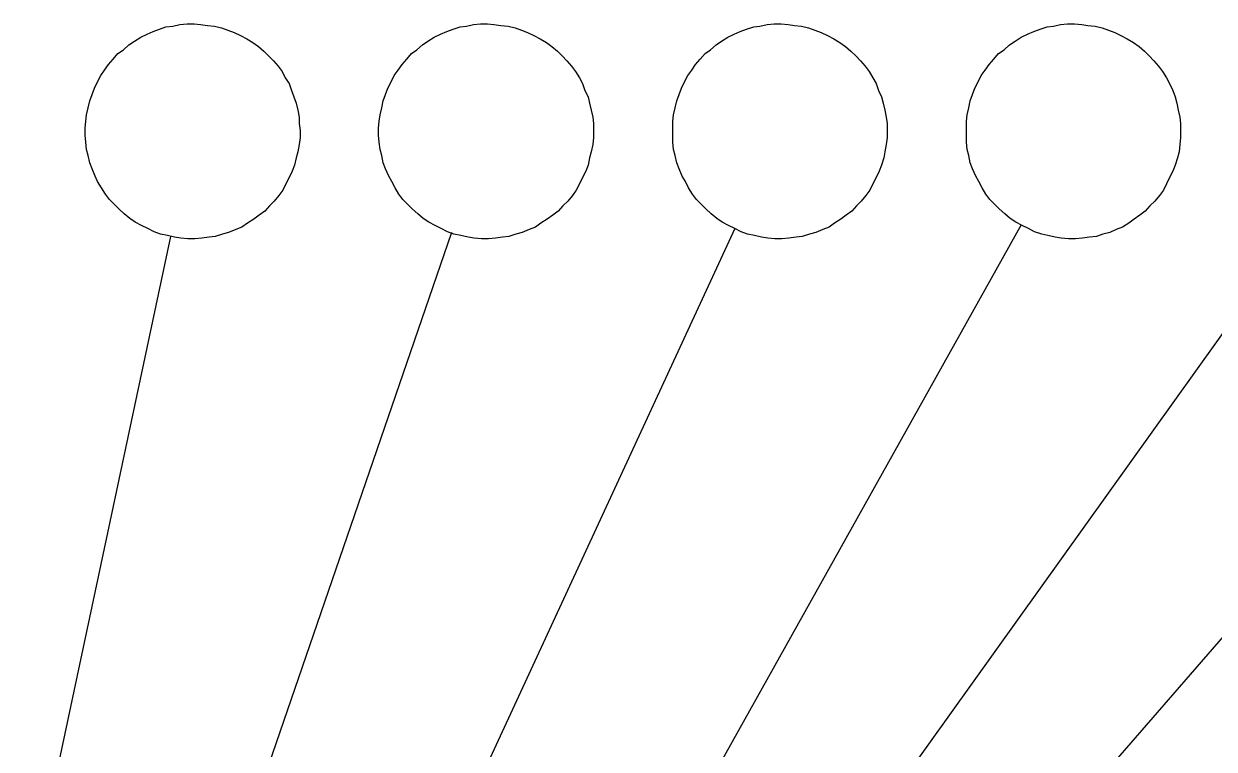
# Model space of a CAD drawing. Extents: x 9 to 432, y 44 to 411.
# Drawn here: x 119.86 to 162.67, y 164.12 to 190.22 of the extents above; entities that cross this region are included whole.
import ezdxf

# ---------------------------------------------------------------- set-up
doc = ezdxf.new("R2010")
doc.units = 0
doc.layers.get('0').update_dxf_attribs({"linetype": 'CONTINUOUS'})

msp = doc.modelspace()

# ---------------------------------------------------------------- linework, layer by layer
at = {"color": 7}
for p, q in [((124.742222, 190.018811), (124.968, 190.103478)), ((124.968, 190.103478), (125.222, 190.1317)), ((125.222, 190.1317), (125.476, 190.188144)), ((125.476, 190.188144), (125.73, 190.216367)), ((125.73, 190.216367), (125.984, 190.216367)), ((125.984, 190.216367), (126.209778, 190.188144)), ((126.209778, 190.188144), (126.463778, 190.159922)), ((126.463778, 190.159922), (126.717778, 190.1317)), ((126.717778, 190.1317), (126.971778, 190.075256)), ((126.971778, 190.075256), (127.197556, 189.990589)), ((135.297333, 190.018811), (135.551333, 190.103478)), ((135.551333, 190.103478), (135.777111, 190.1317)), ((135.777111, 190.1317), (136.031111, 190.188144)), ((136.031111, 190.188144), (136.285111, 190.216367)), ((136.285111, 190.216367), (136.539111, 190.216367)), ((136.539111, 190.216367), (136.764889, 190.188144)), ((136.764889, 190.188144), (137.018889, 190.159922)), ((137.018889, 190.159922), (137.272889, 190.1317)), ((137.272889, 190.1317), (137.526889, 190.075256)), ((137.526889, 190.075256), (137.752667, 189.990589)), ((145.852444, 190.018811), (146.106444, 190.103478)), ((146.106444, 190.103478), (146.332222, 190.1317)), ((146.332222, 190.1317), (146.586222, 190.188144)), ((146.586222, 190.188144), (146.840222, 190.216367)), ((146.840222, 190.216367), (147.094222, 190.216367)), ((147.094222, 190.216367), (147.348222, 190.188144)), ((147.348222, 190.188144), (147.574, 190.159922)), ((147.574, 190.159922), (147.828, 190.1317)), ((147.828, 190.1317), (148.082, 190.075256)), ((148.082, 190.075256), (148.307778, 189.990589)), ((156.407556, 190.018811), (156.661556, 190.103478)), ((156.661556, 190.103478), (156.887333, 190.1317)), ((156.887333, 190.1317), (157.141333, 190.188144)), ((157.141333, 190.188144), (157.395333, 190.216367)), ((157.395333, 190.216367), (157.649333, 190.216367)), ((157.649333, 190.216367), (157.903333, 190.188144)), ((157.903333, 190.188144), (158.129111, 190.159922)), ((158.129111, 190.159922), (158.383111, 190.1317)), ((158.383111, 190.1317), (158.637111, 190.075256)), ((158.637111, 190.075256), (158.862889, 189.990589)), ((123.839111, 189.595478), (124.064889, 189.736589)), ((124.064889, 189.736589), (124.290667, 189.849478)), ((124.290667, 189.849478), (124.516444, 189.934144)), ((124.516444, 189.934144), (124.742222, 190.018811)), ((127.197556, 189.990589), (127.423333, 189.905922)), ((127.423333, 189.905922), (127.649111, 189.793033)), ((127.649111, 189.793033), (127.874889, 189.680144)), ((127.874889, 189.680144), (128.100667, 189.539033)), ((134.394222, 189.595478), (134.62, 189.736589)), ((134.62, 189.736589), (134.845778, 189.849478)), ((134.845778, 189.849478), (135.071556, 189.934144)), ((135.071556, 189.934144), (135.297333, 190.018811)), ((137.752667, 189.990589), (137.978444, 189.905922)), ((137.978444, 189.905922), (138.204222, 189.793033)), ((138.204222, 189.793033), (138.43, 189.680144)), ((138.43, 189.680144), (138.655778, 189.539033)), ((144.949333, 189.595478), (145.175111, 189.736589)), ((145.175111, 189.736589), (145.400889, 189.849478)), ((145.400889, 189.849478), (145.626667, 189.934144)), ((145.626667, 189.934144), (145.852444, 190.018811)), ((148.307778, 189.990589), (148.533556, 189.905922)), ((148.533556, 189.905922), (148.759333, 189.793033)), ((148.759333, 189.793033), (148.985111, 189.680144)), ((148.985111, 189.680144), (149.210889, 189.539033)), ((155.504444, 189.595478), (155.730222, 189.736589)), ((155.730222, 189.736589), (155.956, 189.849478)), ((155.956, 189.849478), (156.181778, 189.934144)), ((156.181778, 189.934144), (156.407556, 190.018811)), ((158.862889, 189.990589), (159.088667, 189.905922)), ((159.088667, 189.905922), (159.314444, 189.793033)), ((159.314444, 189.793033), (159.540222, 189.680144)), ((159.540222, 189.680144), (159.766, 189.539033)), ((123.246444, 189.143922), (123.444, 189.285033)), ((123.444, 189.285033), (123.641556, 189.454367)), ((123.641556, 189.454367), (123.839111, 189.595478)), ((128.100667, 189.539033), (128.298222, 189.397922)), ((128.298222, 189.397922), (128.495778, 189.228589)), ((128.495778, 189.228589), (128.665111, 189.059256)), ((133.801556, 189.143922), (133.999111, 189.285033)), ((133.999111, 189.285033), (134.196667, 189.454367)), ((134.196667, 189.454367), (134.394222, 189.595478)), ((138.655778, 189.539033), (138.853333, 189.397922)), ((138.853333, 189.397922), (139.050889, 189.228589)), ((139.050889, 189.228589), (139.220222, 189.059256)), ((144.356667, 189.143922), (144.554222, 189.285033)), ((144.554222, 189.285033), (144.751778, 189.454367)), ((144.751778, 189.454367), (144.949333, 189.595478)), ((149.210889, 189.539033), (149.408444, 189.397922)), ((149.408444, 189.397922), (149.606, 189.228589)), ((149.606, 189.228589), (149.775333, 189.059256)), ((154.911778, 189.143922), (155.109333, 189.285033)), ((155.109333, 189.285033), (155.306889, 189.454367)), ((155.306889, 189.454367), (155.504444, 189.595478)), ((159.766, 189.539033), (159.963556, 189.397922)), ((159.963556, 189.397922), (160.161111, 189.228589)), ((160.161111, 189.228589), (160.330444, 189.059256)), ((122.907778, 188.748811), (123.077111, 188.946367)), ((123.077111, 188.946367), (123.246444, 189.143922)), ((128.665111, 189.059256), (128.834444, 188.889922)), ((128.834444, 188.889922), (129.003778, 188.692367)), ((133.462889, 188.748811), (133.632222, 188.946367)), ((133.632222, 188.946367), (133.801556, 189.143922)), ((139.220222, 189.059256), (139.389556, 188.889922)), ((139.389556, 188.889922), (139.558889, 188.692367)), ((144.018, 188.748811), (144.187333, 188.946367)), ((144.187333, 188.946367), (144.356667, 189.143922)), ((149.775333, 189.059256), (149.944667, 188.889922)), ((149.944667, 188.889922), (150.114, 188.692367)), ((154.573111, 188.748811), (154.742444, 188.946367)), ((154.742444, 188.946367), (154.911778, 189.143922)), ((160.330444, 189.059256), (160.499778, 188.889922)), ((160.499778, 188.889922), (160.669111, 188.692367)), ((122.512667, 188.127922), (122.625556, 188.3537)), ((122.625556, 188.3537), (122.766667, 188.551256)), ((122.766667, 188.551256), (122.907778, 188.748811)), ((129.003778, 188.692367), (129.144889, 188.494811)), ((129.144889, 188.494811), (129.257778, 188.269033)), ((133.067778, 188.127922), (133.180667, 188.3537)), ((133.180667, 188.3537), (133.321778, 188.551256)), ((133.321778, 188.551256), (133.462889, 188.748811)), ((139.558889, 188.692367), (139.7, 188.494811)), ((139.7, 188.494811), (139.841111, 188.269033)), ((143.622889, 188.127922), (143.735778, 188.3537)), ((143.735778, 188.3537), (143.876889, 188.551256)), ((143.876889, 188.551256), (144.018, 188.748811)), ((150.114, 188.692367), (150.255111, 188.494811)), ((150.255111, 188.494811), (150.396222, 188.269033)), ((154.178, 188.127922), (154.290889, 188.3537)), ((154.290889, 188.3537), (154.432, 188.551256)), ((154.432, 188.551256), (154.573111, 188.748811)), ((160.669111, 188.692367), (160.810222, 188.494811)), ((160.810222, 188.494811), (160.951333, 188.269033)), ((122.399778, 187.902144), (122.512667, 188.127922)), ((129.257778, 188.269033), (129.398889, 188.071478)), ((129.398889, 188.071478), (129.483556, 187.817478)), ((132.954889, 187.902144), (133.067778, 188.127922)), ((139.841111, 188.269033), (139.954, 188.071478)), ((139.954, 188.071478), (140.038667, 187.817478)), ((143.51, 187.902144), (143.622889, 188.127922)), ((150.396222, 188.269033), (150.509111, 188.071478)), ((150.509111, 188.071478), (150.593778, 187.817478)), ((154.065111, 187.902144), (154.178, 188.127922)), ((160.951333, 188.269033), (161.064222, 188.071478)), ((161.064222, 188.071478), (161.177111, 187.817478)), ((122.230444, 187.450589), (122.315111, 187.676367)), ((122.315111, 187.676367), (122.399778, 187.902144)), ((129.483556, 187.817478), (129.568222, 187.5917)), ((129.568222, 187.5917), (129.652889, 187.365922)), ((132.785556, 187.450589), (132.870222, 187.676367)), ((132.870222, 187.676367), (132.954889, 187.902144)), ((140.038667, 187.817478), (140.151556, 187.5917)), ((140.151556, 187.5917), (140.208, 187.365922)), ((143.340667, 187.450589), (143.425333, 187.676367)), ((143.425333, 187.676367), (143.51, 187.902144)), ((150.593778, 187.817478), (150.706667, 187.5917)), ((150.706667, 187.5917), (150.763111, 187.365922)), ((153.895778, 187.450589), (153.980444, 187.676367)), ((153.980444, 187.676367), (154.065111, 187.902144)), ((161.177111, 187.817478), (161.261778, 187.5917)), ((161.261778, 187.5917), (161.318222, 187.365922)), ((122.117556, 186.942589), (122.174, 187.196589)), ((122.174, 187.196589), (122.230444, 187.450589)), ((129.652889, 187.365922), (129.709333, 187.111922)), ((129.709333, 187.111922), (129.765778, 186.857922)), ((132.672667, 186.942589), (132.729111, 187.196589)), ((132.729111, 187.196589), (132.785556, 187.450589)), ((140.208, 187.365922), (140.264444, 187.111922)), ((140.264444, 187.111922), (140.320889, 186.857922)), ((143.227778, 186.942589), (143.284222, 187.196589)), ((143.284222, 187.196589), (143.340667, 187.450589)), ((150.763111, 187.365922), (150.819556, 187.111922)), ((150.819556, 187.111922), (150.876, 186.857922)), ((153.782889, 186.942589), (153.839333, 187.196589)), ((153.839333, 187.196589), (153.895778, 187.450589)), ((161.318222, 187.365922), (161.374667, 187.111922)), ((161.374667, 187.111922), (161.431111, 186.857922)), ((122.061111, 186.462811), (122.089333, 186.716811)), ((122.089333, 186.716811), (122.117556, 186.942589)), ((129.765778, 186.857922), (129.765778, 186.632144)), ((132.616222, 186.462811), (132.644444, 186.716811)), ((132.644444, 186.716811), (132.672667, 186.942589)), ((140.320889, 186.857922), (140.349111, 186.632144)), ((143.199556, 186.716811), (143.227778, 186.942589)), ((143.199556, 186.462811), (143.199556, 186.716811)), ((150.876, 186.857922), (150.904222, 186.632144)), ((153.754667, 186.716811), (153.782889, 186.942589)), ((153.754667, 186.462811), (153.754667, 186.716811)), ((161.431111, 186.857922), (161.459333, 186.632144)), ((122.061111, 186.208811), (122.061111, 186.462811)), ((129.765778, 186.632144), (129.794, 186.378144)), ((129.794, 186.378144), (129.794, 186.124144)), ((132.616222, 186.208811), (132.616222, 186.462811)), ((140.349111, 186.632144), (140.349111, 186.378144)), ((140.349111, 186.378144), (140.349111, 186.124144)), ((143.199556, 186.208811), (143.199556, 186.462811)), ((150.904222, 186.632144), (150.904222, 186.378144)), ((150.904222, 186.378144), (150.904222, 186.124144)), ((153.754667, 186.208811), (153.754667, 186.462811)), ((161.459333, 186.632144), (161.459333, 186.378144)), ((161.459333, 186.378144), (161.459333, 186.124144)), ((122.089333, 185.954811), (122.061111, 186.208811)), ((122.117556, 185.700811), (122.089333, 185.954811)), ((129.765778, 185.870144), (129.709333, 185.616144)), ((129.794, 186.124144), (129.765778, 185.870144)), ((132.644444, 185.954811), (132.616222, 186.208811)), ((132.672667, 185.700811), (132.644444, 185.954811)), ((140.320889, 185.870144), (140.264444, 185.616144)), ((140.349111, 186.124144), (140.320889, 185.870144)), ((143.199556, 185.954811), (143.199556, 186.208811)), ((143.227778, 185.700811), (143.199556, 185.954811)), ((150.876, 185.870144), (150.819556, 185.616144)), ((150.904222, 186.124144), (150.876, 185.870144)), ((153.754667, 185.954811), (153.754667, 186.208811)), ((153.782889, 185.700811), (153.754667, 185.954811)), ((161.431111, 185.870144), (161.402889, 185.616144)), ((161.459333, 186.124144), (161.431111, 185.870144)), ((122.174, 185.475033), (122.117556, 185.700811)), ((122.230444, 185.221033), (122.174, 185.475033)), ((129.652889, 185.390367), (129.596444, 185.136367)), ((129.709333, 185.616144), (129.652889, 185.390367)), ((132.729111, 185.475033), (132.672667, 185.700811)), ((132.785556, 185.221033), (132.729111, 185.475033)), ((140.208, 185.390367), (140.151556, 185.136367)), ((140.264444, 185.616144), (140.208, 185.390367)), ((143.284222, 185.475033), (143.227778, 185.700811)), ((143.340667, 185.221033), (143.284222, 185.475033)), ((150.791333, 185.390367), (150.706667, 185.136367)), ((150.819556, 185.616144), (150.791333, 185.390367)), ((153.839333, 185.475033), (153.782889, 185.700811)), ((153.895778, 185.221033), (153.839333, 185.475033)), ((161.346444, 185.390367), (161.261778, 185.136367)), ((161.402889, 185.616144), (161.346444, 185.390367)), ((122.315111, 184.995256), (122.230444, 185.221033)), ((122.428, 184.741256), (122.315111, 184.995256)), ((129.596444, 185.136367), (129.511778, 184.910589)), ((132.870222, 184.995256), (132.785556, 185.221033)), ((132.983111, 184.741256), (132.870222, 184.995256)), ((140.151556, 185.136367), (140.066889, 184.910589)), ((143.425333, 184.995256), (143.340667, 185.221033)), ((143.538222, 184.741256), (143.425333, 184.995256)), ((150.706667, 185.136367), (150.622, 184.910589)), ((153.980444, 184.995256), (153.895778, 185.221033)), ((154.093333, 184.741256), (153.980444, 184.995256)), ((161.261778, 185.136367), (161.177111, 184.910589)), ((122.512667, 184.5437), (122.428, 184.741256)), ((122.653778, 184.317922), (122.512667, 184.5437)), ((129.398889, 184.684811), (129.286, 184.459033)), ((129.511778, 184.910589), (129.398889, 184.684811)), ((133.096, 184.5437), (132.983111, 184.741256)), ((133.208889, 184.317922), (133.096, 184.5437)), ((139.954, 184.684811), (139.841111, 184.459033)), ((140.066889, 184.910589), (139.954, 184.684811)), ((143.651111, 184.5437), (143.538222, 184.741256)), ((143.764, 184.317922), (143.651111, 184.5437)), ((150.509111, 184.684811), (150.396222, 184.459033)), ((150.622, 184.910589), (150.509111, 184.684811)), ((154.206222, 184.5437), (154.093333, 184.741256)), ((154.319111, 184.317922), (154.206222, 184.5437)), ((161.064222, 184.684811), (160.951333, 184.459033)), ((161.177111, 184.910589), (161.064222, 184.684811)), ((122.794889, 184.092144), (122.653778, 184.317922)), ((122.936, 183.894589), (122.794889, 184.092144)), ((129.173111, 184.233256), (129.032, 184.0357)), ((129.286, 184.459033), (129.173111, 184.233256)), ((133.35, 184.092144), (133.208889, 184.317922)), ((133.491111, 183.894589), (133.35, 184.092144)), ((139.728222, 184.233256), (139.587111, 184.0357)), ((139.841111, 184.459033), (139.728222, 184.233256)), ((143.905111, 184.092144), (143.764, 184.317922)), ((144.046222, 183.894589), (143.905111, 184.092144)), ((150.283333, 184.233256), (150.142222, 184.0357)), ((150.396222, 184.459033), (150.283333, 184.233256)), ((154.460222, 184.092144), (154.319111, 184.317922)), ((154.601333, 183.894589), (154.460222, 184.092144)), ((160.838444, 184.233256), (160.697333, 184.0357)), ((160.951333, 184.459033), (160.838444, 184.233256)), ((123.105333, 183.725256), (122.936, 183.894589)), ((123.274667, 183.555922), (123.105333, 183.725256)), ((128.693333, 183.668811), (128.524, 183.471256)), ((128.862667, 183.838144), (128.693333, 183.668811)), ((129.032, 184.0357), (128.862667, 183.838144)), ((133.660444, 183.725256), (133.491111, 183.894589)), ((133.829778, 183.555922), (133.660444, 183.725256)), ((139.248444, 183.668811), (139.079111, 183.471256)), ((139.417778, 183.838144), (139.248444, 183.668811)), ((139.587111, 184.0357), (139.417778, 183.838144)), ((144.215556, 183.725256), (144.046222, 183.894589)), ((144.384889, 183.555922), (144.215556, 183.725256)), ((149.803556, 183.668811), (149.634222, 183.471256)), ((149.972889, 183.838144), (149.803556, 183.668811)), ((150.142222, 184.0357), (149.972889, 183.838144)), ((154.770667, 183.725256), (154.601333, 183.894589)), ((154.94, 183.555922), (154.770667, 183.725256)), ((160.358667, 183.668811), (160.189333, 183.471256)), ((160.528, 183.838144), (160.358667, 183.668811)), ((160.697333, 184.0357), (160.528, 183.838144)), ((165.918444, 183.217256), (122.061111, 121.890367)), ((123.472222, 183.386589), (123.274667, 183.555922)), ((123.669778, 183.217256), (123.472222, 183.386589)), ((123.867333, 183.076144), (123.669778, 183.217256)), ((128.326444, 183.330144), (128.128889, 183.189033)), ((176.219556, 183.443033), (128.298222, 128.183922)), ((128.524, 183.471256), (128.326444, 183.330144)), ((134.027333, 183.386589), (133.829778, 183.555922)), ((134.224889, 183.217256), (134.027333, 183.386589)), ((134.422444, 183.076144), (134.224889, 183.217256)), ((138.881556, 183.330144), (138.684, 183.189033)), ((139.079111, 183.471256), (138.881556, 183.330144)), ((144.582444, 183.386589), (144.384889, 183.555922)), ((144.78, 183.217256), (144.582444, 183.386589)), ((144.977556, 183.076144), (144.78, 183.217256)), ((149.436667, 183.330144), (149.239111, 183.189033)), ((149.634222, 183.471256), (149.436667, 183.330144)), ((155.137556, 183.386589), (154.94, 183.555922)), ((155.335111, 183.217256), (155.137556, 183.386589)), ((155.532667, 183.076144), (155.335111, 183.217256)), ((159.991778, 183.330144), (159.794222, 183.189033)), ((160.189333, 183.471256), (159.991778, 183.330144)), ((145.429111, 182.850367), (116.021556, 119.209256)), ((155.730222, 182.991478), (120.424222, 119.830144)), ((124.093111, 182.963256), (123.867333, 183.076144)), ((124.318889, 182.850367), (124.093111, 182.963256)), ((124.544667, 182.737478), (124.318889, 182.850367)), ((127.479778, 182.822144), (127.225778, 182.709256)), ((127.705556, 182.906811), (127.479778, 182.822144)), ((127.903111, 183.047922), (127.705556, 182.906811)), ((128.128889, 183.189033), (127.903111, 183.047922)), ((134.648222, 182.963256), (134.422444, 183.076144)), ((134.874, 182.850367), (134.648222, 182.963256)), ((135.099778, 182.737478), (134.874, 182.850367)), ((138.034889, 182.822144), (137.780889, 182.709256)), ((138.260667, 182.906811), (138.034889, 182.822144)), ((138.458222, 183.047922), (138.260667, 182.906811)), ((138.684, 183.189033), (138.458222, 183.047922)), ((145.203333, 182.963256), (144.977556, 183.076144)), ((145.429111, 182.850367), (145.203333, 182.963256)), ((145.654889, 182.737478), (145.429111, 182.850367)), ((148.59, 182.822144), (148.336, 182.709256)), ((148.815778, 182.906811), (148.59, 182.822144)), ((149.013333, 183.047922), (148.815778, 182.906811)), ((149.239111, 183.189033), (149.013333, 183.047922)), ((155.758444, 182.963256), (155.532667, 183.076144)), ((155.984222, 182.850367), (155.758444, 182.963256)), ((156.21, 182.737478), (155.984222, 182.850367)), ((159.145111, 182.822144), (158.919333, 182.709256)), ((159.370889, 182.906811), (159.145111, 182.822144)), ((159.596667, 183.047922), (159.370889, 182.906811)), ((159.794222, 183.189033), (159.596667, 183.047922)), ((135.240889, 182.709256), (110.348889, 110.262811)), ((125.137333, 182.568144), (110.348889, 113.113256)), ((124.770444, 182.652811), (124.544667, 182.737478)), ((125.024444, 182.596367), (124.770444, 182.652811)), ((125.278444, 182.539922), (125.024444, 182.596367)), ((125.504222, 182.5117), (125.278444, 182.539922)), ((125.758222, 182.483478), (125.504222, 182.5117)), ((126.012222, 182.483478), (125.758222, 182.483478)), ((126.266222, 182.5117), (126.012222, 182.483478)), ((126.520222, 182.539922), (126.266222, 182.5117)), ((126.746, 182.568144), (126.520222, 182.539922)), ((127, 182.652811), (126.746, 182.568144)), ((127.225778, 182.709256), (127, 182.652811)), ((135.325556, 182.652811), (135.099778, 182.737478)), ((135.579556, 182.596367), (135.325556, 182.652811)), ((135.833556, 182.539922), (135.579556, 182.596367)), ((136.059333, 182.5117), (135.833556, 182.539922)), ((136.313333, 182.483478), (136.059333, 182.5117)), ((136.567333, 182.483478), (136.313333, 182.483478)), ((136.821333, 182.5117), (136.567333, 182.483478)), ((137.075333, 182.539922), (136.821333, 182.5117)), ((137.301111, 182.568144), (137.075333, 182.539922)), ((137.555111, 182.652811), (137.301111, 182.568144)), ((137.780889, 182.709256), (137.555111, 182.652811)), ((145.880667, 182.652811), (145.654889, 182.737478)), ((146.134667, 182.596367), (145.880667, 182.652811)), ((146.388667, 182.539922), (146.134667, 182.596367)), ((146.614444, 182.5117), (146.388667, 182.539922)), ((146.868444, 182.483478), (146.614444, 182.5117)), ((147.122444, 182.483478), (146.868444, 182.483478)), ((147.376444, 182.5117), (147.122444, 182.483478)), ((147.630444, 182.539922), (147.376444, 182.5117)), ((147.856222, 182.568144), (147.630444, 182.539922)), ((148.110222, 182.652811), (147.856222, 182.568144)), ((148.336, 182.709256), (148.110222, 182.652811)), ((156.464, 182.652811), (156.21, 182.737478)), ((156.689778, 182.596367), (156.464, 182.652811)), ((156.943778, 182.539922), (156.689778, 182.596367)), ((157.169556, 182.5117), (156.943778, 182.539922)), ((157.423556, 182.483478), (157.169556, 182.5117)), ((157.677556, 182.483478), (157.423556, 182.483478)), ((157.931556, 182.5117), (157.677556, 182.483478)), ((158.185556, 182.539922), (157.931556, 182.5117)), ((158.439556, 182.568144), (158.185556, 182.539922)), ((158.665333, 182.652811), (158.439556, 182.568144)), ((158.919333, 182.709256), (158.665333, 182.652811))]:
    msp.add_line(p, q, dxfattribs=at)

doc.saveas('drawing.dxf')
